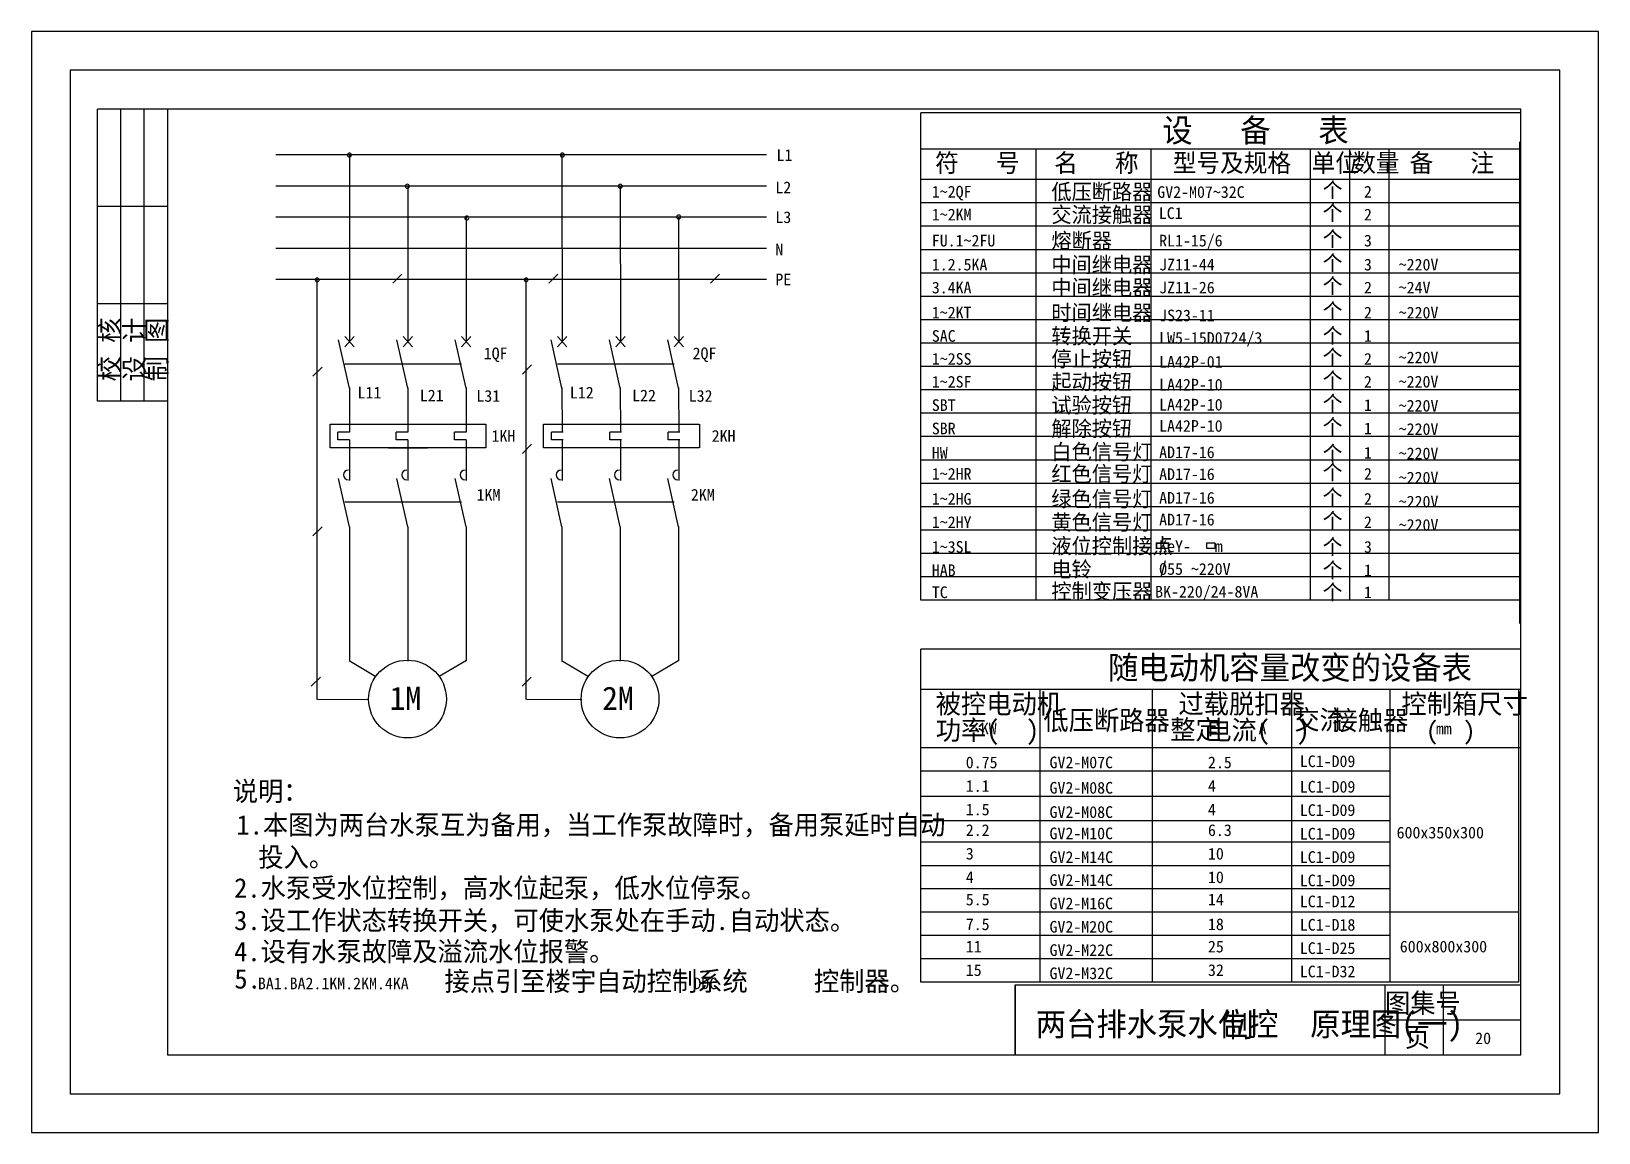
# Model space of a CAD drawing. Header units: metres. Extents: x 581 to 984, y 407 to 690.
import ezdxf

# ---------------------------------------------------------------- set-up
doc = ezdxf.new("R2010")
doc.units = ezdxf.units.M
doc.layers.add('LGT1', color=7, linetype='Continuous')
doc.layers.add('X4', color=60, linetype='Continuous')

# ---------------------------------------------------------------- blocks, each defined once
blk = doc.blocks.new('DK')
at = {"layer": 'X4'}
blk.add_lwpolyline([(-199.98, 176.95, 1), (-198.98, 176.95, 1)], format="xyb", close=True, dxfattribs=at)

msp = doc.modelspace()

# ---------------------------------------------------------------- linework, layer by layer
for p, q in [((597.62, 595.36), (597.62, 670.36)), ((615.62, 670.36), (597.62, 670.36)), ((603.62, 595.36), (603.62, 670.36)), ((609.62, 595.36), (609.62, 670.36)), ((615.62, 645.36), (597.62, 645.36)), ((673.54, 625.62), (675.88, 627.96)), ((713.64, 625.62), (715.98, 627.96)), ((755.26, 625.62), (757.6, 627.96)), ((615.62, 620.36), (597.62, 620.36)), ((661.22, 604.9), (691.22, 604.9)), ((706.87, 602.29), (709.21, 604.63)), ((715.88, 604.9), (745.88, 604.9)), ((653.03, 601.75), (655.37, 604.09)), ((615.62, 595.36), (597.62, 595.36)), ((657.45, 583.38), (657.45, 589.38)), ((657.45, 589.38), (697.45, 589.38)), ((672.45, 589.38), (697.45, 589.38)), ((687.45, 589.38), (697.45, 589.38)), ((697.45, 589.38), (697.45, 583.38)), ((712.33, 583.38), (712.33, 589.38)), ((712.33, 589.38), (752.33, 589.38)), ((752.4, 589.38), (752.4, 583.38)), ((697.45, 583.38), (657.45, 583.38)), ((682.45, 583.38), (672.45, 583.38)), ((672.45, 583.38), (682.45, 583.38)), ((697.45, 583.38), (687.45, 583.38)), ((706.87, 581.91), (709.21, 584.26)), ((752.33, 583.38), (712.33, 583.38)), ((661.22, 569.45), (691.22, 569.45)), ((715.88, 569.45), (745.88, 569.45)), ((653.03, 560.69), (655.37, 563.03)), ((652.59, 522.06), (654.93, 524.4)), ((706.82, 522.06), (709.16, 524.4)), ((833.62, 445.36), (963.62, 445.36)), ((833.62, 445.36), (833.62, 427.36)), ((928.62, 445.36), (928.62, 427.36)), ((943.62, 445.36), (943.62, 427.36)), ((928.62, 436.36), (963.62, 436.36))]:
    msp.add_line(p, q)
for points in [[(580.62, 690.36), (580.62, 407.36), (983.62, 407.36), (983.62, 690.36)], [(590.62, 680.36), (590.62, 417.36), (973.62, 417.36), (973.62, 680.36)], [(615.62, 670.36), (615.62, 427.36), (963.62, 427.36), (963.62, 670.36)]]:
    msp.add_lwpolyline(points, close=True)
for points in [[(643.52, 658.68), (769.67, 658.68)], [(662.4, 658.68), (662.41, 610.68)], [(717.06, 658.68), (717.07, 610.68)], [(643.52, 650.68), (769.67, 650.68)], [(677.4, 650.68), (677.41, 610.68)], [(732.06, 650.68), (732.07, 610.68)], [(643.52, 642.68), (769.67, 642.68)], [(692.4, 642.68), (692.41, 610.68)], [(747.06, 642.68), (747.07, 610.68)], [(643.52, 634.68), (769.67, 634.68)], [(643.52, 626.68), (769.67, 626.68)], [(654.12, 518.68), (654.12, 626.68)], [(707.87, 518.68), (707.87, 626.68)], [(662.4, 598.68), (659.59, 611.12)], [(677.4, 598.68), (674.59, 611.12)], [(692.4, 598.68), (689.59, 611.12)], [(717.06, 598.68), (714.25, 611.12)], [(732.06, 598.68), (729.25, 611.12)], [(747.06, 598.68), (744.25, 611.12)], [(662.4, 598.81), (662.41, 587.38)], [(677.4, 598.81), (677.41, 587.38)], [(692.4, 598.81), (692.41, 587.38)], [(717.06, 598.81), (717.07, 587.38)], [(732.06, 598.81), (732.07, 587.38)], [(747.06, 598.81), (747.07, 587.38)], [(662.45, 587.38), (659.45, 587.38)], [(659.45, 585.38), (659.45, 587.38)], [(662.45, 585.38), (659.45, 585.38)], [(662.41, 585.38), (662.42, 574.91)], [(677.45, 587.38), (674.45, 587.38)], [(674.45, 585.38), (674.45, 587.38)], [(677.45, 585.38), (674.45, 585.38)], [(677.41, 585.38), (677.42, 574.91)], [(689.45, 585.38), (689.45, 587.38)], [(692.45, 587.38), (689.45, 587.38)], [(692.45, 585.38), (689.45, 585.38)], [(692.41, 585.38), (692.42, 574.91)], [(714.33, 585.38), (714.33, 587.38)], [(717.33, 587.38), (714.33, 587.38)], [(717.33, 585.38), (714.33, 585.38)], [(717.07, 585.38), (717.08, 574.91)], [(732.33, 587.38), (729.33, 587.38)], [(729.33, 585.38), (729.33, 587.38)], [(732.33, 585.38), (729.33, 585.38)], [(732.07, 585.38), (732.08, 574.91)], [(747.33, 587.38), (744.33, 587.38)], [(744.33, 585.38), (744.33, 587.38)], [(747.33, 585.38), (744.33, 585.38)], [(747.07, 585.38), (747.08, 574.91)], [(662.4, 563), (659.59, 575.45)], [(677.4, 563), (674.59, 575.45)], [(692.4, 563), (689.59, 575.45)], [(717.06, 563), (714.25, 575.45)], [(732.06, 563), (729.25, 575.45)], [(747.06, 563), (744.25, 575.45)], [(662.4, 563.01), (662.4, 534.66)], [(677.4, 563.01), (677.4, 534.66)], [(692.4, 563.01), (692.4, 534.66)], [(717.06, 563.01), (717.06, 534.66)], [(732.06, 563.01), (732.06, 534.66)], [(747.06, 563.13), (747.06, 543.13)], [(662.4, 548.68), (662.4, 528.68)], [(677.4, 548.68), (677.4, 528.48)], [(692.4, 548.68), (692.4, 528.68)], [(717.06, 548.68), (717.06, 528.68)], [(732.06, 548.68), (732.06, 528.48)], [(747.06, 548.68), (747.06, 528.68)], [(662.32, 528.72), (669.22, 524.61)], [(692.48, 528.72), (685.49, 524.56)], [(716.98, 528.72), (723.88, 524.61)], [(747.14, 528.72), (740.15, 524.56)], [(654.31, 518.74), (667.34, 518.7)], [(708, 518.74), (722.18, 518.7)]]:
    msp.add_lwpolyline(points)
for centre in [(677.34, 518.78), (732, 518.78)]:
    msp.add_circle(centre, 10)
at = {"layer": 'LGT1'}
msp.add_lwpolyline([(833.62, 427.36), (833.62, 445.36), (963.62, 445.36)], dxfattribs=at)
at = {"layer": 'X4'}
for p, q in [((963.33, 669.44), (809.32, 669.44)), ((809.32, 544.21), (809.32, 669.44)), ((963.33, 538.21), (963.33, 661.98)), ((963.33, 660.05), (809.32, 660.05)), ((838.96, 544.21), (838.96, 660.05)), ((868.6, 544.21), (868.6, 660.05)), ((909.51, 544.21), (909.51, 660.05)), ((919.65, 544.21), (919.65, 660.05)), ((929.79, 544.21), (929.79, 660.05)), ((963.33, 652.26), (809.32, 652.26)), ((963.33, 646.26), (809.32, 646.26)), ((963.33, 640.26), (809.32, 640.26)), ((963.33, 634.26), (809.32, 634.26)), ((963.33, 628.26), (809.32, 628.26)), ((963.33, 622.26), (809.32, 622.26)), ((963.33, 616.26), (809.32, 616.26)), ((661.25, 611.98), (663.61, 609.33)), ((663.61, 611.98), (661.25, 609.33)), ((678.61, 611.98), (676.25, 609.33)), ((676.25, 611.98), (678.61, 609.33)), ((693.61, 611.98), (691.25, 609.33)), ((691.25, 611.98), (693.61, 609.33)), ((718.27, 611.98), (715.91, 609.33)), ((715.91, 611.98), (718.27, 609.33)), ((730.91, 611.98), (733.27, 609.33)), ((733.27, 611.98), (730.91, 609.33)), ((745.91, 611.98), (748.27, 609.33)), ((748.27, 611.98), (745.91, 609.33)), ((963.33, 610.21), (809.32, 610.21)), ((963.33, 604.21), (809.32, 604.21)), ((963.33, 598.21), (809.32, 598.21)), ((963.33, 592.21), (809.32, 592.21)), ((963.33, 586.21), (809.32, 586.21)), ((963.33, 580.21), (809.32, 580.21)), ((963.33, 574.21), (809.32, 574.21)), ((963.33, 568.21), (809.32, 568.21)), ((963.33, 562.21), (809.32, 562.21)), ((963.33, 556.21), (809.32, 556.21)), ((872.14, 554.27), (871.03, 550.12)), ((963.33, 550.21), (809.32, 550.21)), ((963.33, 544.21), (809.32, 544.21)), ((809.32, 446.05), (809.32, 531.64)), ((963.34, 531.64), (809.32, 531.64)), ((963.34, 521.24), (809.32, 521.24)), ((840.03, 446.05), (840.03, 521.24)), ((868.91, 446.05), (868.91, 521.24)), ((904.72, 446.05), (904.72, 521.24)), ((929.97, 446.05), (929.97, 521.24)), ((963.13, 446.05), (963.13, 521.24)), ((963.34, 506.24), (809.32, 506.24)), ((929.97, 500.24), (809.32, 500.24)), ((929.97, 493.72), (809.32, 493.72)), ((929.97, 487.48), (809.32, 487.48)), ((929.97, 482), (809.32, 482)), ((929.97, 475.9), (809.32, 475.9)), ((929.97, 470), (809.32, 470)), ((963.13, 464), (809.32, 464)), ((929.97, 458), (809.32, 458)), ((929.97, 452), (809.32, 452)), ((963.01, 446.05), (809.32, 446.05))]:
    msp.add_line(p, q, dxfattribs=at)
msp.add_lwpolyline([(882.87, 558.92), (884.89, 558.92), (884.89, 557.48), (882.87, 557.48)], close=True, dxfattribs=at)
for centre in [(662.14, 576.39), (677.14, 576.39), (692.14, 576.39), (716.81, 576.39), (731.81, 576.39), (746.81, 576.39)]:
    msp.add_arc(centre, 1.25, 90, 270, dxfattribs=at)

# ---------------------------------------------------------------- block references
for p in [(861.89, 481.62), (916.63, 481.62), (876.78, 473.61), (931.53, 473.61), (892.06, 465.46), (946.55, 465.72), (853.61, 449.56), (907.34, 449.56)]:
    msp.add_blockref('DK', p)

# ---------------------------------------------------------------- texts
for s, p in [('校 核', (603.17, 600.41)), ('设 计', (609.61, 600.41)), ('制 图', (615.38, 600.41))]:
    msp.add_text(s, height=5, rotation=90).set_placement(p)
for s, p in [('图集号', (928.68, 438.16)), ('页', (933.79, 429.4))]:
    msp.add_text(s, height=5).set_placement(p)
for s, height, p in [('设   备   表', 6, (871.43, 661.91)), ('L1', 3, (772.23, 657.08)), ('符   号', 4.68, (813.02, 654.22)), ('名   称', 4.68, (843.62, 654.22)), ('型号及规格', 4.68, (874.11, 654.22)), ('单位', 4.68, (909.81, 654.22)), ('数量', 4.68, (920.26, 654.22)), ('备   注', 4.68, (935.02, 654.22)), ('L2', 3, (771.93, 648.77)), ('1~2QF', 3, (812.16, 647.66)), ('低压断路器', 4, (842.89, 647.15)), ('GV2-M07~32C', 3, (870.14, 647.57)), ('个', 3.9, (912.67, 647.66)), ('2', 3, (923.27, 647.66)), ('交流接触器', 4, (842.89, 641.26)), ('LC1', 3, (870.52, 642.14)), ('个', 3.9, (912.67, 641.78)), ('L3', 3, (771.93, 641.11)), ('1~2KM', 3, (812.16, 641.78)), ('2', 3, (923.27, 641.78)), ('FU.1~2FU', 3, (812.16, 635.09)), ('熔断器', 4, (842.89, 634.57)), ('RL1-15/6', 3, (870.61, 635.09)), ('个', 3.9, (912.67, 635.09)), ('3', 3, (923.27, 635.09)), ('N', 3, (771.93, 632.77)), ('中间继电器', 4, (842.89, 628.4)), ('个', 3.9, (912.67, 628.92)), ('1.2.5KA', 3, (812.16, 628.92)), ('JZ11-44 ', 3, (870.61, 628.92)), ('3', 3, (923.27, 628.92)), ('~220V', 3, (932.21, 628.92)), ('PE', 3, (771.93, 625.11)), ('3.4KA', 3, (812.16, 623.03)), ('中间继电器', 4, (842.89, 622.52)), ('JZ11-26', 3, (870.61, 623.03)), ('个', 3.9, (912.67, 623.03)), ('2', 3, (923.27, 623.03)), ('~24V', 3, (932.21, 623.03)), ('时间继电器', 4, (842.89, 616.07)), ('个', 3.9, (912.67, 616.58)), ('1~2KT', 3, (812.16, 616.59)), ('JS23-11', 3, (870.61, 615.85)), ('2', 3, (923.27, 616.59)), ('~220V', 3, (932.21, 616.58)), ('SAC', 3, (812.16, 610.59)), ('转换开关', 4, (842.89, 610.07)), ('LW5-15D0724/3', 3, (870.61, 610.09)), ('个', 3.9, (912.67, 610.23)), ('1', 3, (923.27, 610.59)), ('1QF', 3, (696.95, 606.12)), ('2QF', 3, (750.65, 606.12)), ('停止按钮', 4, (842.89, 604.18)), ('个', 3.9, (912.67, 604.7)), ('1~2SS', 3, (812.16, 604.7)), ('LA42P-01', 3, (870.61, 603.96)), ('2', 3, (923.27, 604.7)), ('~220V', 3, (932.21, 605.06)), ('1~2SF', 3, (812.16, 598.81)), ('起动按钮', 4, (842.89, 598.29)), ('LA42P-10', 3, (870.61, 598.07)), ('个', 3.9, (912.67, 598.81)), ('2', 3, (923.27, 598.81)), ('~220V', 3, (932.21, 598.84)), ('L11', 3, (664.5, 596.03)), ('L21', 3, (680.5, 595.28)), ('L31', 3, (695.05, 595.18)), ('L12', 3, (719.1, 596.03)), ('L22', 3, (735.1, 595.28)), ('L32', 3, (749.65, 595.18)), ('试验按钮', 4, (842.89, 592.29)), ('个', 3.9, (912.67, 592.81)), ('SBT', 3, (812.16, 592.81)), ('LA42P-10', 3, (870.61, 592.93)), ('1', 3, (923.27, 592.81)), ('~220V', 3, (932.21, 592.67)), ('SBR', 3, (812.16, 586.81)), ('解除按钮', 4, (842.89, 586.29)), ('LA42P-10', 3, (870.61, 587.47)), ('个', 3.9, (912.67, 586.81)), ('1', 3, (923.27, 586.81)), ('~220V', 3, (932.21, 586.67)), ('1KH', 3, (698.95, 584.89)), ('2KH', 3, (755.55, 584.89)), ('白色信号灯', 4, (842.89, 580.3)), ('个', 3.9, (912.67, 579.99)), ('HW', 3, (812.16, 580.56)), ('AD17-16', 3, (870.61, 580.7)), ('1', 3, (923.27, 580.56)), ('~220V', 3, (932.21, 580.42)), ('1~2HR', 3, (812.16, 575.16)), ('红色信号灯', 4, (842.89, 574.65)), ('AD17-16', 3, (870.61, 575.08)), ('个', 3.9, (912.67, 575.16)), ('2', 3, (923.27, 575.16)), ('~220V', 3, (932.21, 574.19)), ('1KM', 3, (695.1, 569.78)), ('2KM', 3, (750.21, 569.78)), ('绿色信号灯', 4, (842.89, 568.21)), ('个', 3.9, (912.67, 568.73)), ('1~2HG', 3, (812.16, 568.73)), ('AD17-16', 3, (870.61, 569)), ('2', 3, (923.27, 568.73)), ('~220V', 3, (932.21, 568.02)), ('1~2HY', 3, (812.16, 562.73)), ('黄色信号灯', 4, (842.89, 562.21)), ('AD17-16', 3, (870.61, 563.39)), ('个', 3.9, (912.67, 562.73)), ('2', 3, (923.27, 562.73)), ('~220V', 3, (932.21, 562.02)), ('液位控制接点', 4, (842.89, 556.12)), ('个', 3.9, (912.67, 555.99)), ('1~3SL', 3, (812.16, 556.38)), ('KeY-   m', 3, (870.61, 556.54)), ('3', 3, (923.27, 556.39)), ('HAB', 3, (812.16, 550.38)), ('电铃', 4, (842.89, 550.12)), ('O55 ~220V', 3, (870.61, 550.7)), ('个', 3.9, (912.67, 549.99)), ('1', 3, (923.27, 550.39)), ('控制变压器', 4, (842.89, 544.46)), ('BK-220/24-8VA', 3, (869.58, 544.87)), ('个', 3.9, (912.67, 544.32)), ('TC', 3, (812.16, 544.72)), ('1', 3, (923.27, 544.72)), ('随电动机容量改变的设备表', 6, (857.44, 523.86)), ('1M', 6, (672.71, 515.99)), ('2M', 6, (727.38, 515.99)), ('被控电动机', 5, (813.17, 515.04)), ('过载脱扣器', 5, (875.58, 515.04)), ('控制箱尺寸', 5, (932.91, 515.04)), ('低压断路器', 5, (840.84, 510.81)), ('交流', 5, (905.37, 510.96)), ('接触器', 5, (915.18, 510.81)), ('功率(  )', 5, (813.17, 508.31)), ('KW', 2.96, (824.78, 509.72)), ('整定', 5, (873.46, 508.43)), ('电流(  )', 5, (882.73, 508.31)), ('A', 2.96, (896.16, 509.72)), ('(  )', 4.68, (939.2, 508.31)), ('mm', 2.96, (941.78, 509.72)), ('0.75', 3, (820.89, 501)), ('GV2-M07C', 3, (842.43, 501)), ('2.5', 3, (883.16, 501)), ('LC1-D09', 3, (906.78, 501.3)), ('说明：', 5, (632.41, 492.6)), ('1.1', 3, (820.89, 494.95)), ('GV2-M08C', 3, (842.43, 494.48)), ('4', 3, (883.16, 494.95)), ('LC1-D09', 3, (906.78, 494.74)), ('1.5', 3, (820.89, 488.9)), ('4', 3, (883.16, 488.9)), ('LC1-D09', 3, (906.78, 488.74)), ('1.本图为两台水泵互为备用，当工作泵故障时，备用泵延时自动', 5, (633.35, 483.95)), ('GV2-M08C', 3, (842.43, 488.24)), ('2.2', 3, (820.89, 483.59)), ('GV2-M10C', 3, (842.43, 482.76)), ('6.3', 3, (883.16, 483.59)), ('LC1-D09', 3, (906.78, 482.68)), ('600x350x300', 3, (931.67, 482.97)), ('投入。', 5, (638.98, 475.67)), ('3', 3, (820.89, 477.54)), ('GV2-M14C', 3, (842.43, 476.66)), ('10', 3, (883.16, 477.54)), ('LC1-D09', 3, (906.78, 476.68)), ('2.水泵受水位控制，高水位起泵，低水位停泵。', 5, (632.76, 467.75)), ('4', 3, (820.89, 471.49)), ('GV2-M14C', 3, (842.43, 470.76)), ('10', 3, (883.16, 471.49)), ('LC1-D09', 3, (906.78, 470.68)), ('5.5', 3, (820.89, 465.77)), ('GV2-M16C', 3, (842.43, 464.76)), ('14', 3, (883.16, 465.77)), ('LC1-D12', 3, (906.78, 465.27)), ('3.设工作状态转换开关，可使水泵处在手动.自动状态。', 5, (632.76, 459.41)), ('7.5', 3, (820.89, 459.4)), ('GV2-M20C', 3, (842.43, 458.76)), ('18', 3, (883.16, 459.4)), ('LC1-D18', 3, (906.78, 459.27)), ('4.设有水泵故障及溢流水位报警。', 5, (632.76, 451.4)), ('11', 3, (820.89, 453.67)), ('GV2-M22C', 3, (842.43, 452.76)), ('25', 3, (883.16, 453.67)), ('LC1-D25', 3, (906.78, 453.27)), ('600x800x300', 3, (932.49, 453.68)), ('5.', 5, (632.82, 444.38)), ('接点引至楼宇自动控制系统     控制器。', 5, (686.84, 443.78)), ('15', 3, (820.89, 447.62)), ('GV2-M32C', 3, (842.43, 446.81)), ('32', 3, (883.16, 447.62)), ('LC1-D32', 3, (906.78, 447.27)), ('BA1.BA2.1KM.2KM.4KA     ', 3, (638.87, 444.2)), ('     DDC', 3, (740.65, 444.2)), ('两台排水泵水位控  原理图(一)', 6, (838.88, 432.25)), ('制', 6, (887.06, 431.99)), ('20', 3, (951.88, 430.11))]:
    msp.add_text(s, height=height, dxfattribs=at).set_placement(p)

doc.saveas('drawing.dxf')
